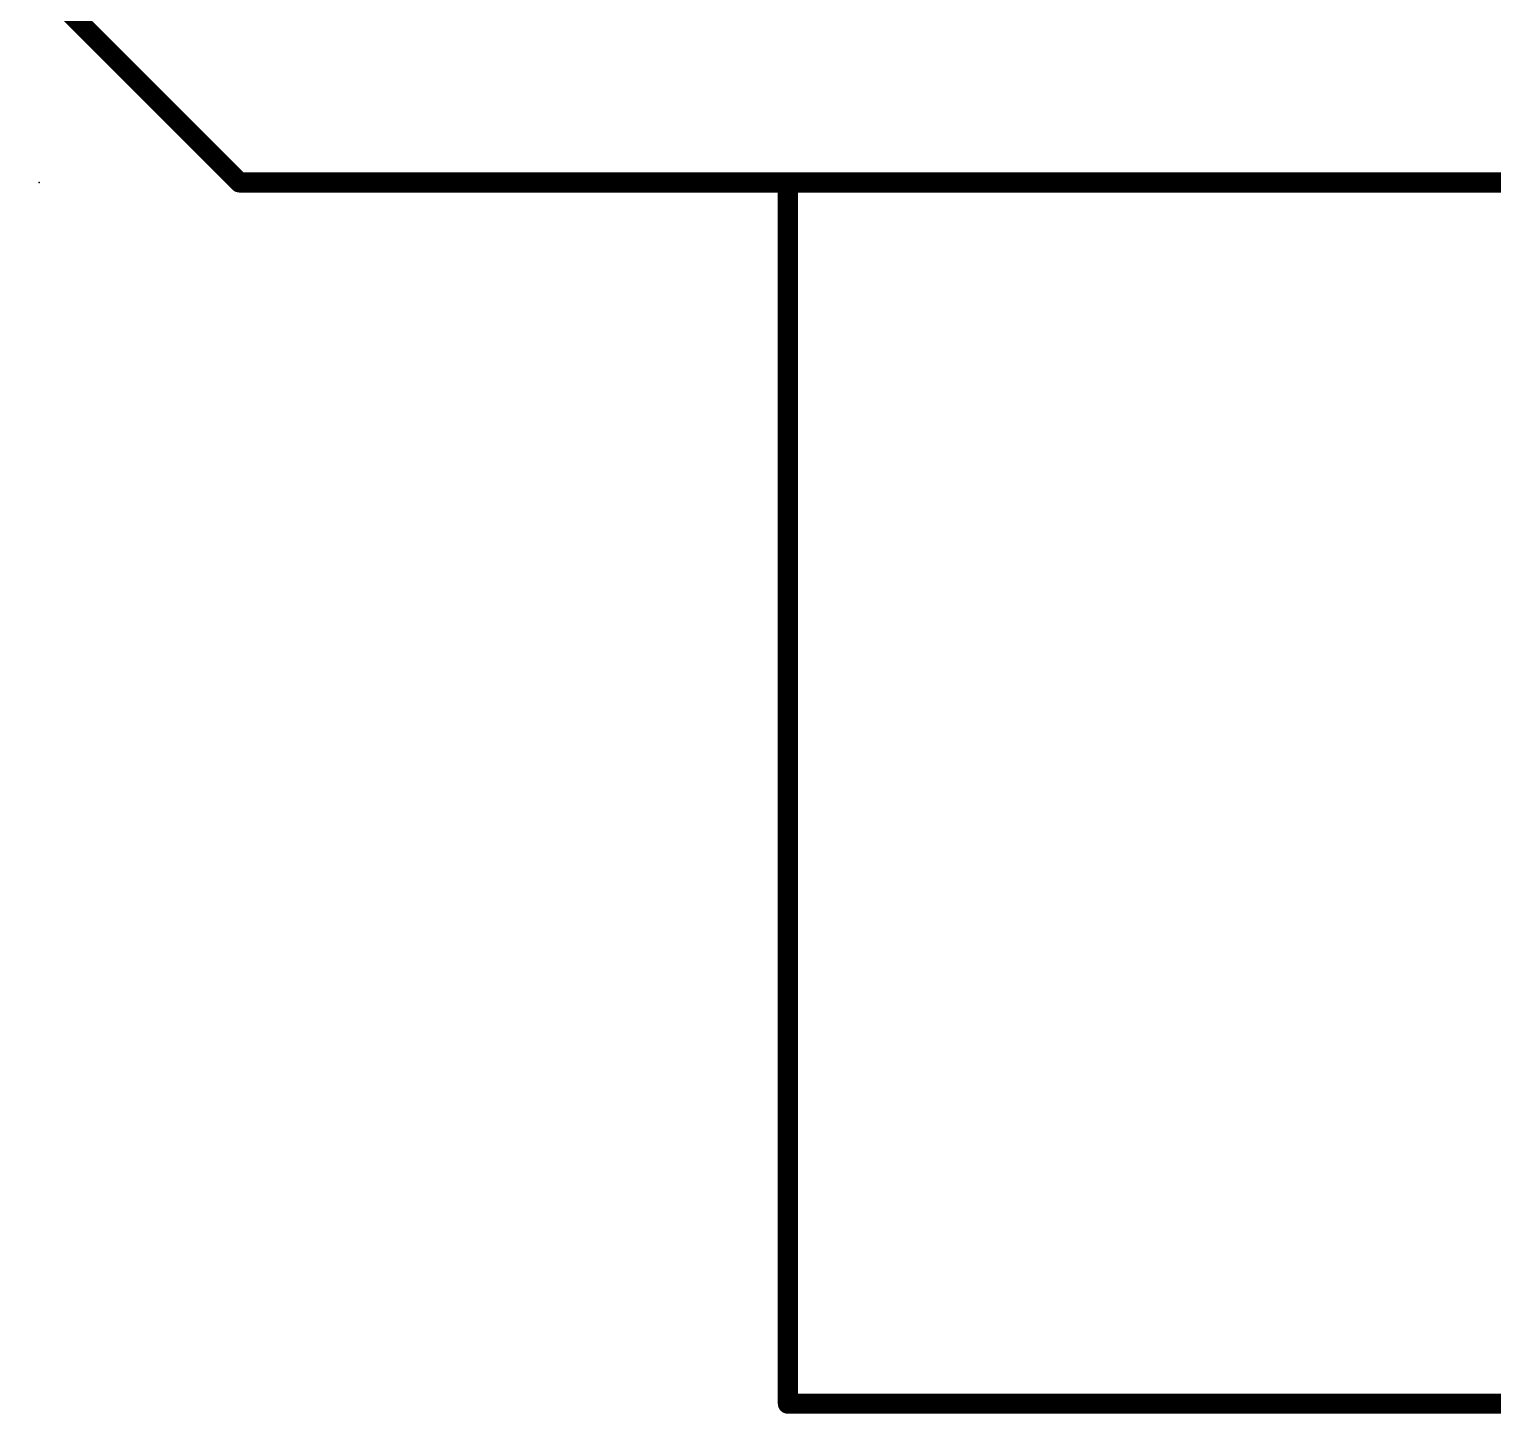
# Model space of a CAD drawing. Extents: x -0.1 to 53.5, y -15.6 to 62.5.
# Drawn here: x -0.13 to 18.45, y -15.63 to 1.94 of the extents above; entities that cross this region are included whole.
import ezdxf

# ---------------------------------------------------------------- set-up
doc = ezdxf.new("R2010")
doc.units = 0
for name, color, linetype in [('1', 12, 'CONTINUOUS'), ('16', 132, 'CONTINUOUS'), ('20', 53, 'CONTINUOUS'), ('23', 53, 'CONTINUOUS'), ('51', 53, 'CONTINUOUS')]:
    doc.layers.add(name, color=color, linetype=linetype)

msp = doc.modelspace()

# ---------------------------------------------------------------- linework, layer by layer
at = {"layer": '1', "const_width": 0.254}
for points in [[(2.54, 0), (0, 2.54)], [(50.8, 0), (2.54, 0)]]:
    msp.add_lwpolyline(points, dxfattribs=at)
at = {"layer": '1', "const_width": 0.127}
for points in [[(2.54, 0.0635, 1), (2.54, -0.0635)], [(2.4951, -0.0449, 1), (2.5849, 0.0449)]]:
    msp.add_lwpolyline(points, format="xyb", dxfattribs=at)
at = {"layer": '16', "const_width": 0.254}
for points in [[(2.54, 0), (0, 2.54)], [(50.8, 0), (2.54, 0)]]:
    msp.add_lwpolyline(points, dxfattribs=at)
at = {"layer": '16', "const_width": 0.127}
for points in [[(2.54, 0.0635, 1), (2.54, -0.0635)], [(2.4951, -0.0449, 1), (2.5849, 0.0449)]]:
    msp.add_lwpolyline(points, format="xyb", dxfattribs=at)
at = {"layer": '20', "const_width": 0.254}
for points in [[(2.54, 0), (0, 2.54)], [(50.8, 0), (2.54, 0)]]:
    msp.add_lwpolyline(points, dxfattribs=at)
at = {"layer": '20', "const_width": 0.127}
for points in [[(2.54, 0.0635, 1), (2.54, -0.0635)], [(2.4951, -0.0449, 1), (2.5849, 0.0449)]]:
    msp.add_lwpolyline(points, format="xyb", dxfattribs=at)
at = {"layer": '23'}
msp.add_point((0, 0), dxfattribs=at)
at = {"layer": '51', "const_width": 0.254}
for points in [[(0, 2.54), (2.54, 0)], [(2.54, 0), (9.5, 0)], [(9.5, 0), (21.7, 0)], [(9.5, -15.5), (9.5, 0)], [(9.5, -15.5), (21.7, -15.5)]]:
    msp.add_lwpolyline(points, dxfattribs=at)
at = {"layer": '51', "const_width": 0.127}
for points in [[(2.54, 0.0635, 1), (2.54, -0.0635)], [(2.4951, -0.0449, 1), (2.5849, 0.0449)], [(9.5, 0.0635, 1), (9.5, -0.0635)], [(9.5635, 0, 1), (9.4365, 0)], [(9.5, -0.0635, 1), (9.5, 0.0635)], [(9.5, -15.4365, 1), (9.5, -15.5635)], [(9.4365, -15.5, 1), (9.5635, -15.5)]]:
    msp.add_lwpolyline(points, format="xyb", dxfattribs=at)

doc.saveas('drawing.dxf')
